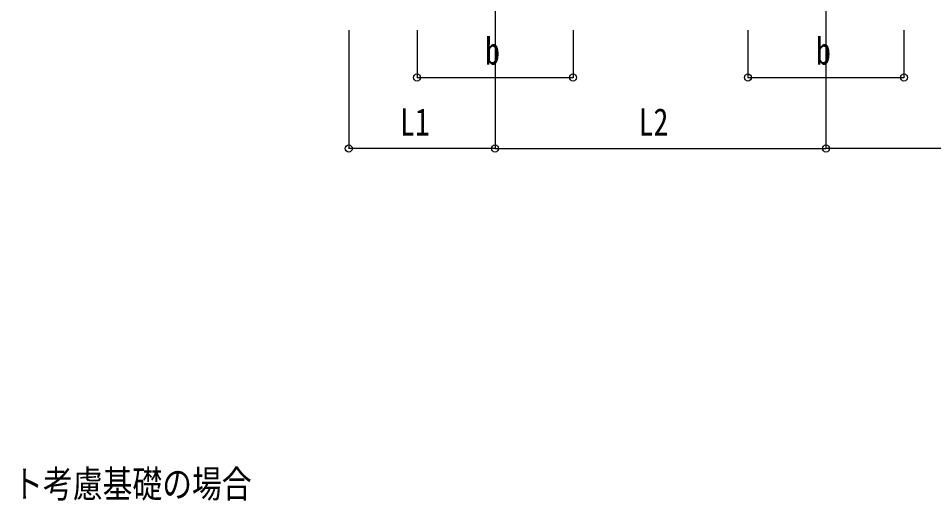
# Model space of a CAD drawing. Units: millimetres, scale not verified. Extents: x -14718 to 14718, y -10395 to 10395.
# Drawn here: x -5522 to -1650, y -4339 to -2300 of the extents above; entities that cross this region are included whole.
import ezdxf
from ezdxf.enums import TextEntityAlignment as Align

# ---------------------------------------------------------------- set-up
doc = ezdxf.new("R2010")
doc.units = ezdxf.units.MM
doc.header["$LTSCALE"] = 40
for name, color, linetype in [('0-2_USER1', 3, 'Continuous'), ('0-4_YKK_12', 2, 'Continuous'), ('0-7_YKK_D', 6, 'Continuous')]:
    doc.layers.add(name, color=color, linetype=linetype)
doc.styles.add('ＭＳ ゴシック', font='')
doc.styles.get('ＭＳ ゴシック').set_extended_font_data('MS Gothic')

msp = doc.modelspace()

# ---------------------------------------------------------------- linework, layer by layer
at = {"layer": '0-4_YKK_12'}
for p, q in [((-3505.79, -2000.5), (-3505.79, -2500.5)), ((-2105.79, -2000.5), (-2105.79, -2500.5))]:
    msp.add_line(p, q, dxfattribs=at)
at = {"layer": '0-7_YKK_D'}
for p, q in [((-4124.39, -2350.5), (-4124.39, -2851.5)), ((-3835.79, -2350.5), (-3835.79, -2551.5)), ((-3505.79, -2350.5), (-3505.79, -2851.5)), ((-3505.79, -2350.5), (-3505.79, -2851.5)), ((-3175.79, -2350.5), (-3175.79, -2551.5)), ((-2435.79, -2350.5), (-2435.79, -2551.5)), ((-2105.79, -2350.5), (-2105.79, -2851.5)), ((-2105.79, -2350.5), (-2105.79, -2851.5)), ((-1775.79, -2350.5), (-1775.79, -2551.5)), ((-3835.79, -2550.5), (-3175.79, -2550.5)), ((-2435.79, -2550.5), (-1775.79, -2550.5)), ((-3505.79, -2850.5), (-4124.39, -2850.5)), ((-3505.79, -2850.5), (-2105.79, -2850.5)), ((-705.79, -2850.5), (-2105.79, -2850.5))]:
    msp.add_line(p, q, dxfattribs=at)
for centre in [(-3835.79, -2550.5), (-3175.79, -2550.5), (-2435.79, -2550.5), (-1775.79, -2550.5), (-4124.39, -2850.5), (-3505.79, -2850.5), (-3505.79, -2850.5), (-2105.79, -2850.5), (-2105.79, -2850.5)]:
    msp.add_circle(centre, 14.88, dxfattribs=at)

# ---------------------------------------------------------------- texts
at = {"layer": '0-2_USER1', "style": 'ＭＳ ゴシック', "width": 0.8}
msp.add_text('●土間コンクリート考慮基礎の場合', height=115.5, dxfattribs=at).set_placement((-6552.08, -4360.04), align=Align.BOTTOM_LEFT)
at = {"layer": '0-7_YKK_D', "style": 'ＭＳ ゴシック', "width": 0.8}
for s, p in [('b', (-3547.79, -2530.5)), ('b', (-2147.79, -2530.5)), ('L1', (-3907.49, -2830.5)), ('L2', (-2898.19, -2830.5))]:
    msp.add_text(s, height=115.5, dxfattribs=at).set_placement(p, align=Align.BOTTOM_LEFT)

doc.saveas('drawing.dxf')
